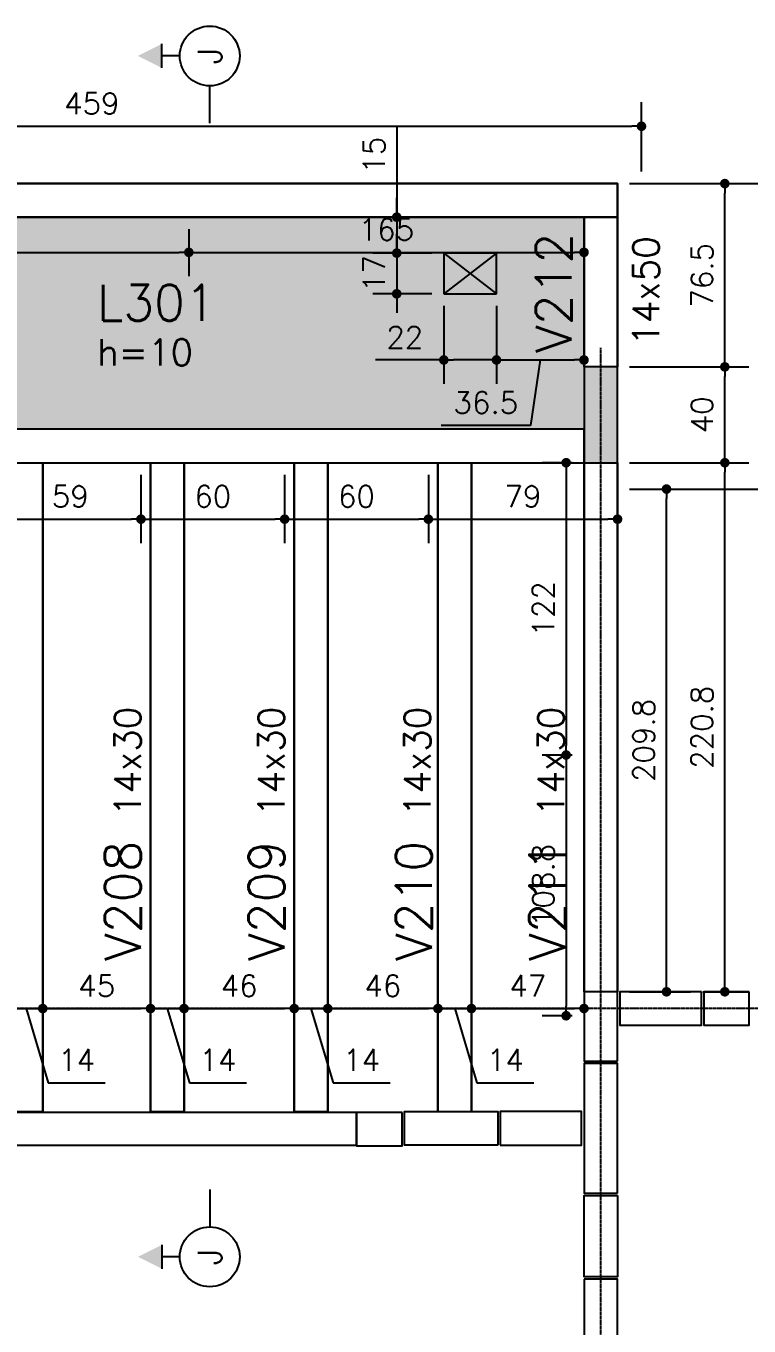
# Model space of a CAD drawing. Extents: x -856 to 20282, y 14720 to 28231.
# Drawn here: x 18209 to 18511, y 16523 to 17066 of the extents above; entities that cross this region are included whole.
import ezdxf
from ezdxf.enums import TextEntityAlignment as Align

# ---------------------------------------------------------------- set-up
doc = ezdxf.new("R2010")
doc.units = 0
doc.linetypes.add('AXES', pattern=[0.54, 0.3, -0.08, 0.08, -0.08])
doc.layers.get('0').update_dxf_attribs({"linetype": 'CONTINUOUS'})
doc.layers.get('Defpoints').update_dxf_attribs({"linetype": 'CONTINUOUS'})
for name, color, linetype in [('00 - FELIPE', 2, 'CONTINUOUS'), ('COTA', 1, 'CONTINUOUS'), ('EIXOS', 1, 'AXES'), ('H2', 252, 'CONTINUOUS'), ('H4', 254, 'CONTINUOUS'), ('L-D', 2, 'CONTINUOUS'), ('L-N', 4, 'CONTINUOUS'), ('Linha_media', 4, 'CONTINUOUS'), ('P-M', 5, 'CONTINUOUS'), ('PENA_1', 1, 'CONTINUOUS'), ('VIG-D', 2, 'CONTINUOUS'), ('VIG-N', 4, 'CONTINUOUS'), ('VIGA', 3, 'CONTINUOUS')]:
    doc.layers.add(name, color=color, linetype=linetype)
doc.styles.add('COTA', font='romans.shx')
doc.styles.add('ROMANS', font='ROMANS')
doc.styles.get("Standard").update_dxf_attribs({"font": 'ROMANS.SHX'})
doc.dimstyles.new('forma', dxfattribs={"dimscale": 5, "dimtxt": 1.8, "dimasz": 0.8, "dimexe": 2, "dimexo": 1, "dimgap": 1, "dimtad": 1, "dimdec": 1, "dimzin": 9, "dimdsep": 46, "dimtxsty": 'COTA', "dimblk1": 'DOT', "dimblk2": 'DOT', "dimsah": 1, "dimcen": 0, "dimdle": 1, "dimclrd": 256, "dimclre": 256, "dimclrt": 2, "dimadec": 0, "dimazin": 0, "dimtfac": 1, "dimtdec": 0, "dimtmove": 0, "dimatfit": 3, "dimfxl": 1, "dimtolj": 1, "dimtzin": 0, "dimarcsym": 0})

# ---------------------------------------------------------------- blocks, each defined once
blk = doc.blocks.new('seção_esq')
at = {"layer": 'Linha_media'}
for p, q in [((1, 4), (-1, 4)), ((0, 2.5), (0, 4)), ((5.62, 0), (2.5, 0))]:
    blk.add_line(p, q, dxfattribs=at)
blk.add_circle((0, 0), 2.5, dxfattribs=at)
blk.add_solid([(1, 4), (0, 6), (-1, 4)], dxfattribs=at)
blk = doc.blocks.new('seção_dir')
at = {"layer": 'Linha_media'}
for p, q in [((-1, 4), (1, 4)), ((0, 2.5), (0, 4)), ((-5.62, 0), (-2.5, 0))]:
    blk.add_line(p, q, dxfattribs=at)
blk.add_circle((0, 0), 2.5, dxfattribs=at)
blk.add_solid([(-1, 4), (0, 6), (1, 4)], dxfattribs=at)
blk = doc.blocks.new('atrib_seção')
at = {"layer": 'Linha_media', "style": 'ROMANS'}
blk.add_attdef('X', text='', height=2, dxfattribs=at).set_placement((0, 0), align=Align.MIDDLE)
blk = doc.blocks.new('_Dot')
at = {"color": 0, "linetype": 'ByBlock', "lineweight": -2}
blk.add_line((-0.5, 0), (-1, 0), dxfattribs=at)
at = {"color": 0, "linetype": 'ByBlock', "const_width": 0.5}
blk.add_lwpolyline([(-0.25, 0, 1), (0.25, 0, 1)], format="xyb", close=True, dxfattribs=at)
blk = doc.blocks.new('*D1025')
at = {"layer": 'COTA', "lineweight": -2, "transparency": 16777216}
for p, q in [((18198.43, 16655.45), (18194.43, 16655.45)), ((18202.43, 16656.48), (18202.43, 16645.45)), ((18202.43, 16655.45), (18216.43, 16655.45)), ((18202.43, 16655.45), (18216.43, 16655.45)), ((18209.43, 16655.45), (18218.73, 16624.45)), ((18216.43, 16656.48), (18216.43, 16645.45)), ((18220.43, 16655.45), (18224.43, 16655.45)), ((18218.73, 16624.45), (18242.44, 16624.45))]:
    blk.add_line(p, q, dxfattribs=at)
at = {"layer": 'Defpoints', "color": 0, "transparency": 16777216}
for p in [(18202.43, 16661.48), (18216.43, 16661.48), (18216.43, 16655.45)]:
    blk.add_point(p, dxfattribs=at)
at = {"layer": 'COTA', "lineweight": -2, "transparency": 16777216, "xscale": 4, "yscale": 4, "zscale": 4}
blk.add_blockref('_Dot', (18202.43, 16655.45), dxfattribs=at)
at = {"layer": 'COTA', "lineweight": -2, "transparency": 16777216, "xscale": 4, "yscale": 4, "zscale": 4, "rotation": 180}
blk.add_blockref('_Dot', (18216.43, 16655.45), dxfattribs=at)
at = {"layer": 'COTA', "color": 2, "transparency": 16777216, "insert": (18230.58, 16633.95), "char_height": 9, "attachment_point": 5, "style": 'COTA'}
blk.add_mtext('\\A1;14 ', dxfattribs=at)
blk = doc.blocks.new('*D1026')
at = {"layer": 'COTA', "lineweight": -2, "transparency": 16777216}
for p, q in [((18216.43, 16656.48), (18216.43, 16645.45)), ((18220.43, 16655.45), (18257.43, 16655.45)), ((18261.43, 16654.54), (18261.43, 16645.45))]:
    blk.add_line(p, q, dxfattribs=at)
at = {"layer": 'Defpoints', "color": 0, "transparency": 16777216}
for p in [(18216.43, 16661.48), (18261.43, 16659.54), (18261.43, 16655.45)]:
    blk.add_point(p, dxfattribs=at)
at = {"layer": 'COTA', "lineweight": -2, "transparency": 16777216, "xscale": 4, "yscale": 4, "zscale": 4, "rotation": 180}
blk.add_blockref('_Dot', (18216.43, 16655.45), dxfattribs=at)
at = {"layer": 'COTA', "lineweight": -2, "transparency": 16777216, "xscale": 4, "yscale": 4, "zscale": 4}
blk.add_blockref('_Dot', (18261.43, 16655.45), dxfattribs=at)
at = {"layer": 'COTA', "color": 2, "transparency": 16777216, "insert": (18238.93, 16664.95), "char_height": 9, "attachment_point": 5, "style": 'COTA'}
blk.add_mtext('\\A1;45 ', dxfattribs=at)
blk = doc.blocks.new('*D1027')
at = {"layer": 'COTA', "lineweight": -2, "transparency": 16777216}
for p, q in [((18257.43, 16655.45), (18253.43, 16655.45)), ((18261.43, 16655.45), (18275.43, 16655.45)), ((18261.43, 16655.45), (18275.43, 16655.45)), ((18261.43, 16654.54), (18261.43, 16645.45)), ((18268.43, 16655.45), (18277.73, 16624.45)), ((18275.43, 16654.54), (18275.43, 16645.45)), ((18279.43, 16655.45), (18283.43, 16655.45)), ((18277.73, 16624.45), (18301.44, 16624.45))]:
    blk.add_line(p, q, dxfattribs=at)
at = {"layer": 'Defpoints', "color": 0, "transparency": 16777216}
for p in [(18261.43, 16659.54), (18275.43, 16659.54), (18275.43, 16655.45)]:
    blk.add_point(p, dxfattribs=at)
at = {"layer": 'COTA', "lineweight": -2, "transparency": 16777216, "xscale": 4, "yscale": 4, "zscale": 4}
blk.add_blockref('_Dot', (18261.43, 16655.45), dxfattribs=at)
at = {"layer": 'COTA', "lineweight": -2, "transparency": 16777216, "xscale": 4, "yscale": 4, "zscale": 4, "rotation": 180}
blk.add_blockref('_Dot', (18275.43, 16655.45), dxfattribs=at)
at = {"layer": 'COTA', "color": 2, "transparency": 16777216, "insert": (18289.58, 16633.95), "char_height": 9, "attachment_point": 5, "style": 'COTA'}
blk.add_mtext('\\A1;14 ', dxfattribs=at)
blk = doc.blocks.new('*D1028')
at = {"layer": 'COTA', "lineweight": -2, "transparency": 16777216}
for p, q in [((18275.43, 16654.54), (18275.43, 16645.45)), ((18279.43, 16655.45), (18317.43, 16655.45)), ((18321.43, 16654.54), (18321.43, 16645.45))]:
    blk.add_line(p, q, dxfattribs=at)
at = {"layer": 'Defpoints', "color": 0, "transparency": 16777216}
for p in [(18275.43, 16659.54), (18321.43, 16659.54), (18321.43, 16655.45)]:
    blk.add_point(p, dxfattribs=at)
at = {"layer": 'COTA', "lineweight": -2, "transparency": 16777216, "xscale": 4, "yscale": 4, "zscale": 4, "rotation": 180}
blk.add_blockref('_Dot', (18275.43, 16655.45), dxfattribs=at)
at = {"layer": 'COTA', "lineweight": -2, "transparency": 16777216, "xscale": 4, "yscale": 4, "zscale": 4}
blk.add_blockref('_Dot', (18321.43, 16655.45), dxfattribs=at)
at = {"layer": 'COTA', "color": 2, "transparency": 16777216, "insert": (18298.43, 16664.95), "char_height": 9, "attachment_point": 5, "style": 'COTA'}
blk.add_mtext('\\A1;46 ', dxfattribs=at)
blk = doc.blocks.new('*D1029')
at = {"layer": 'COTA', "lineweight": -2, "transparency": 16777216}
for p, q in [((18317.43, 16655.45), (18313.43, 16655.45)), ((18321.43, 16655.45), (18335.43, 16655.45)), ((18321.43, 16655.45), (18335.43, 16655.45)), ((18321.43, 16654.54), (18321.43, 16645.45)), ((18328.43, 16655.45), (18337.73, 16624.45)), ((18335.43, 16654.54), (18335.43, 16645.45)), ((18339.43, 16655.45), (18343.43, 16655.45)), ((18337.73, 16624.45), (18361.44, 16624.45))]:
    blk.add_line(p, q, dxfattribs=at)
at = {"layer": 'Defpoints', "color": 0, "transparency": 16777216}
for p in [(18321.43, 16659.54), (18335.43, 16659.54), (18335.43, 16655.45)]:
    blk.add_point(p, dxfattribs=at)
at = {"layer": 'COTA', "lineweight": -2, "transparency": 16777216, "xscale": 4, "yscale": 4, "zscale": 4}
blk.add_blockref('_Dot', (18321.43, 16655.45), dxfattribs=at)
at = {"layer": 'COTA', "lineweight": -2, "transparency": 16777216, "xscale": 4, "yscale": 4, "zscale": 4, "rotation": 180}
blk.add_blockref('_Dot', (18335.43, 16655.45), dxfattribs=at)
at = {"layer": 'COTA', "color": 2, "transparency": 16777216, "insert": (18349.58, 16633.95), "char_height": 9, "attachment_point": 5, "style": 'COTA'}
blk.add_mtext('\\A1;14 ', dxfattribs=at)
blk = doc.blocks.new('*D1030')
at = {"layer": 'COTA', "lineweight": -2, "transparency": 16777216}
for p, q in [((18335.43, 16654.54), (18335.43, 16645.45)), ((18339.43, 16655.45), (18377.43, 16655.45)), ((18381.43, 16654.54), (18381.43, 16645.45))]:
    blk.add_line(p, q, dxfattribs=at)
at = {"layer": 'Defpoints', "color": 0, "transparency": 16777216}
for p in [(18335.43, 16659.54), (18381.43, 16659.54), (18381.43, 16655.45)]:
    blk.add_point(p, dxfattribs=at)
at = {"layer": 'COTA', "lineweight": -2, "transparency": 16777216, "xscale": 4, "yscale": 4, "zscale": 4, "rotation": 180}
blk.add_blockref('_Dot', (18335.43, 16655.45), dxfattribs=at)
at = {"layer": 'COTA', "lineweight": -2, "transparency": 16777216, "xscale": 4, "yscale": 4, "zscale": 4}
blk.add_blockref('_Dot', (18381.43, 16655.45), dxfattribs=at)
at = {"layer": 'COTA', "color": 2, "transparency": 16777216, "insert": (18358.43, 16664.95), "char_height": 9, "attachment_point": 5, "style": 'COTA'}
blk.add_mtext('\\A1;46 ', dxfattribs=at)
blk = doc.blocks.new('*D1031')
at = {"layer": 'COTA', "lineweight": -2, "transparency": 16777216}
for p, q in [((18377.43, 16655.45), (18373.43, 16655.45)), ((18381.43, 16655.45), (18395.43, 16655.45)), ((18381.43, 16655.45), (18395.43, 16655.45)), ((18381.43, 16654.54), (18381.43, 16645.45)), ((18388.43, 16655.45), (18397.73, 16624.45)), ((18395.43, 16654.54), (18395.43, 16645.45)), ((18399.43, 16655.45), (18403.43, 16655.45)), ((18397.73, 16624.45), (18421.44, 16624.45))]:
    blk.add_line(p, q, dxfattribs=at)
at = {"layer": 'Defpoints', "color": 0, "transparency": 16777216}
for p in [(18381.43, 16659.54), (18395.43, 16659.54), (18395.43, 16655.45)]:
    blk.add_point(p, dxfattribs=at)
at = {"layer": 'COTA', "lineweight": -2, "transparency": 16777216, "xscale": 4, "yscale": 4, "zscale": 4}
blk.add_blockref('_Dot', (18381.43, 16655.45), dxfattribs=at)
at = {"layer": 'COTA', "lineweight": -2, "transparency": 16777216, "xscale": 4, "yscale": 4, "zscale": 4, "rotation": 180}
blk.add_blockref('_Dot', (18395.43, 16655.45), dxfattribs=at)
at = {"layer": 'COTA', "color": 2, "transparency": 16777216, "insert": (18409.58, 16633.95), "char_height": 9, "attachment_point": 5, "style": 'COTA'}
blk.add_mtext('\\A1;14 ', dxfattribs=at)
blk = doc.blocks.new('*D1032')
at = {"layer": 'COTA', "lineweight": -2, "transparency": 16777216}
for p, q in [((18442.43, 16659.71), (18442.43, 16645.45)), ((18395.43, 16654.54), (18395.43, 16645.45)), ((18399.43, 16655.45), (18438.43, 16655.45))]:
    blk.add_line(p, q, dxfattribs=at)
at = {"layer": 'Defpoints', "color": 0, "transparency": 16777216}
for p in [(18442.43, 16664.71), (18395.43, 16659.54), (18442.43, 16655.45)]:
    blk.add_point(p, dxfattribs=at)
at = {"layer": 'COTA', "lineweight": -2, "transparency": 16777216, "xscale": 4, "yscale": 4, "zscale": 4, "rotation": 180}
blk.add_blockref('_Dot', (18395.43, 16655.45), dxfattribs=at)
at = {"layer": 'COTA', "lineweight": -2, "transparency": 16777216, "xscale": 4, "yscale": 4, "zscale": 4}
blk.add_blockref('_Dot', (18442.43, 16655.45), dxfattribs=at)
at = {"layer": 'COTA', "color": 2, "transparency": 16777216, "insert": (18418.93, 16664.95), "char_height": 9, "attachment_point": 5, "style": 'COTA'}
blk.add_mtext('\\A1;47 ', dxfattribs=at)
blk = doc.blocks.new('*D1017')
at = {"layer": 'COTA', "lineweight": -2, "transparency": 16777216}
for p, q in [((18461.43, 16883.28), (18511.22, 16883.28)), ((18501.22, 16666.45), (18501.22, 16879.28)), ((18492, 16662.45), (18511.22, 16662.45))]:
    blk.add_line(p, q, dxfattribs=at)
at = {"layer": 'Defpoints', "color": 0, "transparency": 16777216}
for p in [(18456.43, 16883.28), (18501.22, 16883.28), (18487, 16662.45)]:
    blk.add_point(p, dxfattribs=at)
at = {"layer": 'COTA', "lineweight": -2, "transparency": 16777216, "xscale": 4, "yscale": 4, "zscale": 4}
for p, rotation in [((18501.22, 16883.28), 90), ((18501.22, 16662.45), 270)]:
    blk.add_blockref('_Dot', p, dxfattribs=dict(at, rotation=rotation))
at = {"layer": 'COTA', "color": 2, "transparency": 16777216, "insert": (18491.72, 16772.87), "char_height": 9, "attachment_point": 5, "rotation": 90, "style": 'COTA'}
blk.add_mtext('\\A1;220.8 ', dxfattribs=at)
blk = doc.blocks.new('*D1018')
at = {"layer": 'COTA', "lineweight": -2, "transparency": 16777216}
for p, q in [((18461.43, 16923.28), (18511.22, 16923.28)), ((18501.22, 16887.28), (18501.22, 16919.28)), ((18461.43, 16883.28), (18511.22, 16883.28))]:
    blk.add_line(p, q, dxfattribs=at)
at = {"layer": 'Defpoints', "color": 0, "transparency": 16777216}
for p in [(18456.43, 16923.28), (18501.22, 16923.28), (18456.43, 16883.28)]:
    blk.add_point(p, dxfattribs=at)
at = {"layer": 'COTA', "lineweight": -2, "transparency": 16777216, "xscale": 4, "yscale": 4, "zscale": 4}
for p, rotation in [((18501.22, 16923.28), 90), ((18501.22, 16883.28), 270)]:
    blk.add_blockref('_Dot', p, dxfattribs=dict(at, rotation=rotation))
at = {"layer": 'COTA', "color": 2, "transparency": 16777216, "insert": (18491.72, 16903.28), "char_height": 9, "attachment_point": 5, "rotation": 90, "style": 'COTA'}
blk.add_mtext('\\A1;40 ', dxfattribs=at)
blk = doc.blocks.new('*D1019')
at = {"layer": 'COTA', "lineweight": -2, "transparency": 16777216}
for p, q in [((18461.43, 16999.78), (18511.22, 16999.78)), ((18501.22, 16927.28), (18501.22, 16995.78)), ((18461.43, 16923.28), (18511.22, 16923.28))]:
    blk.add_line(p, q, dxfattribs=at)
at = {"layer": 'Defpoints', "color": 0, "transparency": 16777216}
for p in [(18456.43, 16999.78), (18501.22, 16999.78), (18456.43, 16923.28)]:
    blk.add_point(p, dxfattribs=at)
at = {"layer": 'COTA', "lineweight": -2, "transparency": 16777216, "xscale": 4, "yscale": 4, "zscale": 4}
for p, rotation in [((18501.22, 16999.78), 90), ((18501.22, 16923.28), 270)]:
    blk.add_blockref('_Dot', p, dxfattribs=dict(at, rotation=rotation))
at = {"layer": 'COTA', "color": 2, "transparency": 16777216, "insert": (18491.72, 16961.53), "char_height": 9, "attachment_point": 5, "rotation": 90, "style": 'COTA'}
blk.add_mtext('\\A1;76.5 ', dxfattribs=at)
blk = doc.blocks.new('*D1034')
at = {"layer": 'COTA', "lineweight": -2, "transparency": 16777216}
for p, q in [((18364.24, 17023.31), (18364.24, 16985.78)), ((18364.24, 16989.78), (18364.24, 16993.78)), ((18366.77, 16985.78), (18354.24, 16985.78)), ((18364.24, 16985.78), (18364.24, 16970.78)), ((18364.24, 16985.78), (18364.24, 16970.78)), ((18378.89, 16970.78), (18354.24, 16970.78)), ((18364.24, 16966.78), (18364.24, 16962.78))]:
    blk.add_line(p, q, dxfattribs=at)
at = {"layer": 'Defpoints', "color": 0, "transparency": 16777216}
for p in [(18371.77, 16985.78), (18364.24, 16970.78), (18383.89, 16970.78)]:
    blk.add_point(p, dxfattribs=at)
at = {"layer": 'COTA', "lineweight": -2, "transparency": 16777216, "xscale": 4, "yscale": 4, "zscale": 4}
for p, rotation in [((18364.24, 16985.78), 270), ((18364.24, 16970.78), 90)]:
    blk.add_blockref('_Dot', p, dxfattribs=dict(at, rotation=rotation))
at = {"layer": 'COTA', "color": 2, "transparency": 16777216, "insert": (18354.74, 17011.67), "char_height": 9, "attachment_point": 5, "rotation": 90, "style": 'COTA'}
blk.add_mtext('\\A1;15 ', dxfattribs=at)
blk = doc.blocks.new('*D1035')
at = {"layer": 'COTA', "lineweight": -2, "transparency": 16777216}
for p, q in [((18364.24, 16974.78), (18364.24, 16978.78)), ((18378.89, 16970.78), (18354.24, 16970.78)), ((18364.24, 16970.78), (18364.24, 16953.78)), ((18378.89, 16953.78), (18354.24, 16953.78)), ((18364.24, 16949.78), (18364.24, 16945.78))]:
    blk.add_line(p, q, dxfattribs=at)
at = {"layer": 'Defpoints', "color": 0, "transparency": 16777216}
for p in [(18383.89, 16970.78), (18364.24, 16953.78), (18383.89, 16953.78)]:
    blk.add_point(p, dxfattribs=at)
at = {"layer": 'COTA', "lineweight": -2, "transparency": 16777216, "xscale": 4, "yscale": 4, "zscale": 4}
for p, rotation in [((18364.24, 16970.78), 270), ((18364.24, 16953.78), 90)]:
    blk.add_blockref('_Dot', p, dxfattribs=dict(at, rotation=rotation))
at = {"layer": 'COTA', "color": 2, "transparency": 16777216, "insert": (18354.74, 16962.28), "char_height": 9, "attachment_point": 5, "rotation": 90, "style": 'COTA'}
blk.add_mtext('\\A1;17 ', dxfattribs=at)
blk = doc.blocks.new('*D1036')
at = {"layer": 'COTA', "lineweight": -2, "transparency": 16777216}
for p, q in [((18383.89, 16948.78), (18383.89, 16916.16)), ((18405.89, 16948.78), (18405.89, 16916.16)), ((18383.89, 16926.16), (18355.32, 16926.16)), ((18401.89, 16926.16), (18387.89, 16926.16))]:
    blk.add_line(p, q, dxfattribs=at)
at = {"layer": 'Defpoints', "color": 0, "transparency": 16777216}
for p in [(18383.89, 16953.78), (18405.89, 16953.78), (18405.89, 16926.16)]:
    blk.add_point(p, dxfattribs=at)
at = {"layer": 'COTA', "lineweight": -2, "transparency": 16777216, "xscale": 4, "yscale": 4, "zscale": 4, "rotation": 180}
blk.add_blockref('_Dot', (18383.89, 16926.16), dxfattribs=at)
at = {"layer": 'COTA', "lineweight": -2, "transparency": 16777216, "xscale": 4, "yscale": 4, "zscale": 4}
blk.add_blockref('_Dot', (18405.89, 16926.16), dxfattribs=at)
at = {"layer": 'COTA', "color": 2, "transparency": 16777216, "insert": (18367.6, 16935.66), "char_height": 9, "attachment_point": 5, "style": 'COTA'}
blk.add_mtext('\\A1;22 ', dxfattribs=at)
blk = doc.blocks.new('*D1037')
at = {"layer": 'COTA', "lineweight": -2, "transparency": 16777216}
for p, q in [((18405.89, 16948.78), (18405.89, 16916.16)), ((18409.89, 16926.16), (18438.43, 16926.16)), ((18424.16, 16926.16), (18420.15, 16898.85)), ((18442.43, 16927.49), (18442.43, 16916.16)), ((18420.15, 16898.85), (18382.73, 16898.85))]:
    blk.add_line(p, q, dxfattribs=at)
at = {"layer": 'Defpoints', "color": 0, "transparency": 16777216}
for p in [(18405.89, 16953.78), (18442.43, 16932.49), (18442.43, 16926.16)]:
    blk.add_point(p, dxfattribs=at)
at = {"layer": 'COTA', "lineweight": -2, "transparency": 16777216, "xscale": 4, "yscale": 4, "zscale": 4, "rotation": 180}
blk.add_blockref('_Dot', (18405.89, 16926.16), dxfattribs=at)
at = {"layer": 'COTA', "lineweight": -2, "transparency": 16777216, "xscale": 4, "yscale": 4, "zscale": 4}
blk.add_blockref('_Dot', (18442.43, 16926.16), dxfattribs=at)
at = {"layer": 'COTA', "color": 2, "transparency": 16777216, "insert": (18401.44, 16908.35), "char_height": 9, "attachment_point": 5, "style": 'COTA'}
blk.add_mtext('\\A1;36.5 ', dxfattribs=at)
blk = doc.blocks.new('*D1120')
at = {"layer": '00 - FELIPE', "lineweight": -2, "transparency": 16777216}
for p, q in [((18033.43, 16980.78), (18033.43, 16961.09)), ((18277.43, 16980.78), (18277.43, 16961.09)), ((18037.43, 16971.09), (18273.43, 16971.09))]:
    blk.add_line(p, q, dxfattribs=at)
at = {"layer": 'Defpoints', "color": 0, "transparency": 16777216}
for p in [(18033.43, 16985.78), (18277.43, 16985.78), (18277.43, 16971.09)]:
    blk.add_point(p, dxfattribs=at)
at = {"layer": '00 - FELIPE', "lineweight": -2, "transparency": 16777216, "xscale": 4, "yscale": 4, "zscale": 4, "rotation": 180}
blk.add_blockref('_Dot', (18033.43, 16971.09), dxfattribs=at)
at = {"layer": '00 - FELIPE', "lineweight": -2, "transparency": 16777216, "xscale": 4, "yscale": 4, "zscale": 4}
blk.add_blockref('_Dot', (18277.43, 16971.09), dxfattribs=at)
at = {"layer": '00 - FELIPE', "color": 2, "transparency": 16777216, "insert": (18155.43, 16980.59), "char_height": 9, "attachment_point": 5, "style": 'COTA'}
blk.add_mtext('\\A1;244 ', dxfattribs=at)
blk = doc.blocks.new('*D1121')
at = {"layer": '00 - FELIPE', "lineweight": -2, "transparency": 16777216}
for p, q in [((18277.43, 16980.78), (18277.43, 16961.09)), ((18442.43, 16980.78), (18442.43, 16961.09)), ((18281.43, 16971.09), (18438.43, 16971.09))]:
    blk.add_line(p, q, dxfattribs=at)
at = {"layer": 'Defpoints', "color": 0, "transparency": 16777216}
for p in [(18277.43, 16985.78), (18442.43, 16985.78), (18442.43, 16971.09)]:
    blk.add_point(p, dxfattribs=at)
at = {"layer": '00 - FELIPE', "lineweight": -2, "transparency": 16777216, "xscale": 4, "yscale": 4, "zscale": 4, "rotation": 180}
blk.add_blockref('_Dot', (18277.43, 16971.09), dxfattribs=at)
at = {"layer": '00 - FELIPE', "lineweight": -2, "transparency": 16777216, "xscale": 4, "yscale": 4, "zscale": 4}
blk.add_blockref('_Dot', (18442.43, 16971.09), dxfattribs=at)
at = {"layer": '00 - FELIPE', "color": 2, "transparency": 16777216, "insert": (18359.93, 16980.59), "char_height": 9, "attachment_point": 5, "style": 'COTA'}
blk.add_mtext('\\A1;165 ', dxfattribs=at)
blk = doc.blocks.new('*D1122')
at = {"layer": '00 - FELIPE', "lineweight": -2, "transparency": 16777216}
for p, q in [((18007.43, 17004.78), (18007.43, 17033.72)), ((18466.43, 17004.78), (18466.43, 17033.72)), ((18011.43, 17023.72), (18462.43, 17023.72))]:
    blk.add_line(p, q, dxfattribs=at)
at = {"layer": 'Defpoints', "color": 0, "transparency": 16777216}
for p in [(18466.43, 17023.72), (18007.43, 16999.78), (18466.43, 16999.78)]:
    blk.add_point(p, dxfattribs=at)
at = {"layer": '00 - FELIPE', "lineweight": -2, "transparency": 16777216, "xscale": 4, "yscale": 4, "zscale": 4, "rotation": 180}
blk.add_blockref('_Dot', (18007.43, 17023.72), dxfattribs=at)
at = {"layer": '00 - FELIPE', "lineweight": -2, "transparency": 16777216, "xscale": 4, "yscale": 4, "zscale": 4}
blk.add_blockref('_Dot', (18466.43, 17023.72), dxfattribs=at)
at = {"layer": '00 - FELIPE', "color": 2, "transparency": 16777216, "insert": (18236.93, 17033.22), "char_height": 9, "attachment_point": 5, "style": 'COTA'}
blk.add_mtext('\\A1;459 ', dxfattribs=at)
blk = doc.blocks.new('*D1126')
at = {"layer": '00 - FELIPE', "lineweight": -2, "transparency": 16777216}
for p, q in [((18198.43, 16878.28), (18198.43, 16849.71)), ((18257.43, 16878.28), (18257.43, 16849.71)), ((18202.43, 16859.71), (18253.43, 16859.71))]:
    blk.add_line(p, q, dxfattribs=at)
at = {"layer": 'Defpoints', "color": 0, "transparency": 16777216}
for p in [(18198.43, 16883.28), (18257.43, 16883.28), (18257.43, 16859.71)]:
    blk.add_point(p, dxfattribs=at)
at = {"layer": '00 - FELIPE', "lineweight": -2, "transparency": 16777216, "xscale": 4, "yscale": 4, "zscale": 4, "rotation": 180}
blk.add_blockref('_Dot', (18198.43, 16859.71), dxfattribs=at)
at = {"layer": '00 - FELIPE', "lineweight": -2, "transparency": 16777216, "xscale": 4, "yscale": 4, "zscale": 4}
blk.add_blockref('_Dot', (18257.43, 16859.71), dxfattribs=at)
at = {"layer": '00 - FELIPE', "color": 2, "transparency": 16777216, "insert": (18227.93, 16869.21), "char_height": 9, "attachment_point": 5, "style": 'COTA'}
blk.add_mtext('\\A1;59 ', dxfattribs=at)
blk = doc.blocks.new('*D1127')
at = {"layer": '00 - FELIPE', "lineweight": -2, "transparency": 16777216}
for p, q in [((18257.43, 16878.28), (18257.43, 16849.71)), ((18317.43, 16878.28), (18317.43, 16849.71)), ((18261.43, 16859.71), (18313.43, 16859.71))]:
    blk.add_line(p, q, dxfattribs=at)
at = {"layer": 'Defpoints', "color": 0, "transparency": 16777216}
for p in [(18257.43, 16883.28), (18317.43, 16883.28), (18317.43, 16859.71)]:
    blk.add_point(p, dxfattribs=at)
at = {"layer": '00 - FELIPE', "lineweight": -2, "transparency": 16777216, "xscale": 4, "yscale": 4, "zscale": 4, "rotation": 180}
blk.add_blockref('_Dot', (18257.43, 16859.71), dxfattribs=at)
at = {"layer": '00 - FELIPE', "lineweight": -2, "transparency": 16777216, "xscale": 4, "yscale": 4, "zscale": 4}
blk.add_blockref('_Dot', (18317.43, 16859.71), dxfattribs=at)
at = {"layer": '00 - FELIPE', "color": 2, "transparency": 16777216, "insert": (18287.43, 16869.21), "char_height": 9, "attachment_point": 5, "style": 'COTA'}
blk.add_mtext('\\A1;60 ', dxfattribs=at)
blk = doc.blocks.new('*D1128')
at = {"layer": '00 - FELIPE', "lineweight": -2, "transparency": 16777216}
for p, q in [((18317.43, 16878.28), (18317.43, 16849.71)), ((18377.43, 16878.28), (18377.43, 16849.71)), ((18321.43, 16859.71), (18373.43, 16859.71))]:
    blk.add_line(p, q, dxfattribs=at)
at = {"layer": 'Defpoints', "color": 0, "transparency": 16777216}
for p in [(18317.43, 16883.28), (18377.43, 16883.28), (18377.43, 16859.71)]:
    blk.add_point(p, dxfattribs=at)
at = {"layer": '00 - FELIPE', "lineweight": -2, "transparency": 16777216, "xscale": 4, "yscale": 4, "zscale": 4, "rotation": 180}
blk.add_blockref('_Dot', (18317.43, 16859.71), dxfattribs=at)
at = {"layer": '00 - FELIPE', "lineweight": -2, "transparency": 16777216, "xscale": 4, "yscale": 4, "zscale": 4}
blk.add_blockref('_Dot', (18377.43, 16859.71), dxfattribs=at)
at = {"layer": '00 - FELIPE', "color": 2, "transparency": 16777216, "insert": (18347.43, 16869.21), "char_height": 9, "attachment_point": 5, "style": 'COTA'}
blk.add_mtext('\\A1;60 ', dxfattribs=at)
blk = doc.blocks.new('*D1129')
at = {"layer": '00 - FELIPE', "lineweight": -2, "transparency": 16777216}
for p, q in [((18377.43, 16878.28), (18377.43, 16849.71)), ((18456.43, 16878.28), (18456.43, 16849.71)), ((18381.43, 16859.71), (18452.43, 16859.71))]:
    blk.add_line(p, q, dxfattribs=at)
at = {"layer": 'Defpoints', "color": 0, "transparency": 16777216}
for p in [(18377.43, 16883.28), (18456.43, 16883.28), (18456.43, 16859.71)]:
    blk.add_point(p, dxfattribs=at)
at = {"layer": '00 - FELIPE', "lineweight": -2, "transparency": 16777216, "xscale": 4, "yscale": 4, "zscale": 4, "rotation": 180}
blk.add_blockref('_Dot', (18377.43, 16859.71), dxfattribs=at)
at = {"layer": '00 - FELIPE', "lineweight": -2, "transparency": 16777216, "xscale": 4, "yscale": 4, "zscale": 4}
blk.add_blockref('_Dot', (18456.43, 16859.71), dxfattribs=at)
at = {"layer": '00 - FELIPE', "color": 2, "transparency": 16777216, "insert": (18416.93, 16869.21), "char_height": 9, "attachment_point": 5, "style": 'COTA'}
blk.add_mtext('\\A1;79 ', dxfattribs=at)
blk = doc.blocks.new('*D1132')
at = {"layer": '00 - FELIPE', "lineweight": -2, "transparency": 16777216}
for p, q in [((18437.43, 16883.28), (18424.96, 16883.28)), ((18434.96, 16879.28), (18434.96, 16765.28)), ((18437.43, 16761.28), (18424.96, 16761.28))]:
    blk.add_line(p, q, dxfattribs=at)
at = {"layer": 'Defpoints', "color": 0, "transparency": 16777216}
for p in [(18442.43, 16883.28), (18434.96, 16761.28), (18442.43, 16761.28)]:
    blk.add_point(p, dxfattribs=at)
at = {"layer": '00 - FELIPE', "lineweight": -2, "transparency": 16777216, "xscale": 4, "yscale": 4, "zscale": 4}
for p, rotation in [((18434.96, 16883.28), 90), ((18434.96, 16761.28), 270)]:
    blk.add_blockref('_Dot', p, dxfattribs=dict(at, rotation=rotation))
at = {"layer": '00 - FELIPE', "color": 2, "transparency": 16777216, "insert": (18425.46, 16822.28), "char_height": 9, "attachment_point": 5, "rotation": 90, "style": 'COTA'}
blk.add_mtext('\\A1;122 ', dxfattribs=at)
blk = doc.blocks.new('*D1133')
at = {"layer": '00 - FELIPE', "lineweight": -2, "transparency": 16777216}
for p, q in [((18437.43, 16761.28), (18424.96, 16761.28)), ((18434.96, 16757.28), (18434.96, 16656.45)), ((18437.43, 16652.45), (18424.96, 16652.45))]:
    blk.add_line(p, q, dxfattribs=at)
at = {"layer": 'Defpoints', "color": 0, "transparency": 16777216}
for p in [(18442.43, 16761.28), (18434.96, 16652.45), (18442.43, 16652.45)]:
    blk.add_point(p, dxfattribs=at)
at = {"layer": '00 - FELIPE', "lineweight": -2, "transparency": 16777216, "xscale": 4, "yscale": 4, "zscale": 4}
for p, rotation in [((18434.96, 16761.28), 90), ((18434.96, 16652.45), 270)]:
    blk.add_blockref('_Dot', p, dxfattribs=dict(at, rotation=rotation))
at = {"layer": '00 - FELIPE', "color": 2, "transparency": 16777216, "insert": (18425.46, 16706.87), "char_height": 9, "attachment_point": 5, "rotation": 90, "style": 'COTA'}
blk.add_mtext('\\A1;108.8 ', dxfattribs=at)
blk = doc.blocks.new('*D1134')
at = {"layer": '00 - FELIPE', "lineweight": -2, "transparency": 16777216}
for p, q in [((18461.43, 16872.28), (18486.88, 16872.28)), ((18476.88, 16666.45), (18476.88, 16868.28)), ((18461.43, 16662.45), (18486.88, 16662.45))]:
    blk.add_line(p, q, dxfattribs=at)
at = {"layer": 'Defpoints', "color": 0, "transparency": 16777216}
for p in [(18456.43, 16872.28), (18476.88, 16872.28), (18456.43, 16662.45)]:
    blk.add_point(p, dxfattribs=at)
at = {"layer": '00 - FELIPE', "lineweight": -2, "transparency": 16777216, "xscale": 4, "yscale": 4, "zscale": 4}
for p, rotation in [((18476.88, 16872.28), 90), ((18476.88, 16662.45), 270)]:
    blk.add_blockref('_Dot', p, dxfattribs=dict(at, rotation=rotation))
at = {"layer": '00 - FELIPE', "color": 2, "transparency": 16777216, "insert": (18467.38, 16767.37), "char_height": 9, "attachment_point": 5, "rotation": 90, "style": 'COTA'}
blk.add_mtext('\\A1;209.8 ', dxfattribs=at)
blk = doc.blocks.new('*D1138')
at = {"layer": '00 - FELIPE', "lineweight": -2, "transparency": 16777216}
for p, q in [((18461.43, 16999.78), (18541.38, 16999.78)), ((18531.38, 16876.28), (18531.38, 16995.78)), ((18479.15, 16872.28), (18541.38, 16872.28))]:
    blk.add_line(p, q, dxfattribs=at)
at = {"layer": 'Defpoints', "color": 0, "transparency": 16777216}
for p in [(18456.43, 16999.78), (18531.38, 16999.78), (18474.15, 16872.28)]:
    blk.add_point(p, dxfattribs=at)
at = {"layer": '00 - FELIPE', "lineweight": -2, "transparency": 16777216, "xscale": 4, "yscale": 4, "zscale": 4}
for p, rotation in [((18531.38, 16999.78), 90), ((18531.38, 16872.28), 270)]:
    blk.add_blockref('_Dot', p, dxfattribs=dict(at, rotation=rotation))
at = {"layer": '00 - FELIPE', "color": 2, "transparency": 16777216, "insert": (18521.88, 16936.03), "char_height": 9, "attachment_point": 5, "rotation": 90, "style": 'COTA'}
blk.add_mtext('\\A1;127.5 ', dxfattribs=at)

msp = doc.modelspace()

# ---------------------------------------------------------------- hatches: boundary and pattern name
at = {"layer": 'H2'}
msp.add_hatch(color=256, dxfattribs=at).paths.add_polyline_path([(18456.43, 16923.28), (18442.43, 16923.28), (18442.43, 16883.28), (18456.43, 16883.28)])
at = {"layer": 'H4'}
msp.add_hatch(color=256, dxfattribs=at).paths.add_polyline_path([(18033.43, 16985.78), (18442.43, 16985.78), (18442.43, 16897.28), (18033.43, 16897.28)])

# ---------------------------------------------------------------- linework, layer by layer
for points in [[(18456.43, 16633.45), (18456.43, 16662.45), (18442.43, 16662.45), (18442.43, 16633.45), (18456.43, 16633.45)], [(18491.43, 16662.45), (18457.43, 16662.45), (18457.43, 16648.45), (18491.43, 16648.45), (18491.43, 16662.45)], [(18511.43, 16662.48), (18492.43, 16662.48), (18492.43, 16648.48), (18511.43, 16648.48), (18511.43, 16662.48)], [(18456.43, 16578.45), (18456.43, 16632.45), (18442.43, 16632.45), (18442.43, 16578.45), (18456.43, 16578.45)], [(18366.43, 16612.13), (18347.43, 16612.13), (18347.43, 16598.13), (18366.43, 16598.13), (18366.43, 16612.13)], [(18406.43, 16598.45), (18367.43, 16598.45), (18367.43, 16612.45), (18406.43, 16612.45), (18406.43, 16598.45)], [(18407.43, 16598.45), (18441.43, 16598.45), (18441.43, 16612.45), (18407.43, 16612.45), (18407.43, 16598.45)], [(18456.43, 16577.45), (18456.43, 16543.45), (18442.43, 16543.45), (18442.43, 16577.45), (18456.43, 16577.45)], [(18442.43, 16542.45), (18442.43, 16503.45), (18456.43, 16503.45), (18456.43, 16542.45), (18442.43, 16542.45)]]:
    msp.add_lwpolyline(points)
msp.add_lwpolyline([(18347.43, 16612.13), (18146.43, 16612.13), (18146.43, 16598.45), (18347.43, 16598.45)], close=True)
at = {"layer": '00 - FELIPE'}
for points in [[(18019.43, 16999.78), (18456.43, 16999.78), (18456.43, 16985.78), (18019.43, 16985.78)], [(18456.43, 16923.28), (18442.43, 16923.28), (18442.43, 16985.78), (18456.43, 16985.78)], [(18033.43, 16883.28), (18442.43, 16883.28), (18442.43, 16897.28), (18033.43, 16897.28)], [(18202.43, 16883.28), (18216.43, 16883.28), (18216.43, 16612.28), (18202.43, 16612.28)], [(18261.43, 16883.28), (18275.43, 16883.28), (18275.43, 16612.28), (18261.43, 16612.28)], [(18321.43, 16883.28), (18335.43, 16883.28), (18335.43, 16612.28), (18321.43, 16612.28)], [(18381.43, 16883.28), (18395.43, 16883.28), (18395.43, 16612.28), (18381.43, 16612.28)], [(18442.43, 16883.28), (18456.43, 16883.28), (18456.43, 16662.45), (18442.43, 16662.45)]]:
    msp.add_lwpolyline(points, close=True, dxfattribs=at)
at = {"layer": 'EIXOS', "color": 244, "true_color": 0x991b1e}
for p, q in [((18449.43, 15210.49), (18449.43, 16931.17)), ((20111.72, 16655.45), (17254.15, 16655.45))]:
    msp.add_line(p, q, dxfattribs=at)
at = {"layer": 'P-M', "linetype": 'Continuous'}
msp.add_lwpolyline([(18456.43, 16923.28), (18442.43, 16923.28), (18442.43, 16883.28), (18456.43, 16883.28), (18456.43, 16923.28)], dxfattribs=at)
at = {"layer": 'PENA_1'}
for p, q in [((18383.89, 16970.78), (18383.89, 16953.78)), ((18405.89, 16970.78), (18383.89, 16970.78)), ((18383.89, 16970.78), (18405.89, 16953.78)), ((18405.89, 16970.78), (18383.89, 16953.78)), ((18405.89, 16953.78), (18405.89, 16970.78)), ((18383.89, 16953.78), (18405.89, 16953.78))]:
    msp.add_line(p, q, dxfattribs=at)
at = {"layer": 'VIGA'}
for p, q in [((18456.43, 16999.78), (18019.43, 16999.78)), ((18456.43, 16923.28), (18456.43, 16999.78)), ((18033.43, 16985.78), (18442.43, 16985.78)), ((18442.43, 16985.78), (18442.43, 16923.28)), ((18258.43, 16897.28), (18200.43, 16897.28)), ((18316.43, 16897.28), (18258.43, 16897.28)), ((18374.43, 16897.28), (18316.43, 16897.28)), ((18442.43, 16897.28), (18374.43, 16897.28)), ((18216.43, 16883.28), (18261.43, 16883.28)), ((18216.43, 16612.28), (18216.43, 16883.28)), ((18261.43, 16883.28), (18261.43, 16612.28)), ((18275.43, 16883.28), (18321.43, 16883.28)), ((18275.43, 16612.28), (18275.43, 16883.28)), ((18321.43, 16883.28), (18321.43, 16612.28)), ((18335.43, 16883.28), (18381.43, 16883.28)), ((18335.43, 16612.28), (18335.43, 16883.28)), ((18381.43, 16883.28), (18381.43, 16612.28)), ((18395.43, 16883.28), (18442.43, 16883.28)), ((18395.43, 16612.28), (18395.43, 16883.28)), ((18442.43, 16883.28), (18442.43, 16662.45)), ((18456.43, 16662.45), (18456.43, 16883.28))]:
    msp.add_line(p, q, dxfattribs=at)

# ---------------------------------------------------------------- block references
at = {"xscale": 5, "yscale": 5, "zscale": 5, "rotation": 90}
for name, p in [('seção_dir', (18286.15, 17053.06)), ('seção_esq', (18286.15, 16551.81))]:
    msp.add_blockref(name, p, dxfattribs=at)
for p in [(18286.15, 17053.06), (18286.15, 16551.81)]:
    msp.add_blockref('atrib_seção', p, dxfattribs=at).add_auto_attribs({'X': 'J'})

# ---------------------------------------------------------------- texts
at = {"layer": 'L-D', "linetype": 'Continuous'}
msp.add_text('h=10', height=11, dxfattribs=at).set_placement((18239.12, 16923.86))
at = {"layer": 'L-N', "linetype": 'Continuous'}
msp.add_text('L301', height=15, dxfattribs=at).set_placement((18239.12, 16942.56))
at = {"layer": 'VIG-D', "linetype": 'Continuous'}
for s, p in [('14x50', (18473.78, 16932.1)), ('14x30', (18257.39, 16735.74)), ('14x30', (18317.39, 16735.74)), ('14x30', (18378.39, 16735.74)), ('14x30', (18434.13, 16735.74))]:
    msp.add_text(s, height=11, rotation=90, dxfattribs=at).set_placement(p)
at = {"layer": 'VIG-N', "linetype": 'Continuous'}
for s, p in [('V212', (18437.26, 16929.11)), ('V208', (18257.39, 16675.31)), ('V210', (18378.83, 16675.31)), ('V209', (18317.39, 16675.31)), ('V211', (18434.57, 16675.31))]:
    msp.add_text(s, height=15, rotation=90, dxfattribs=at).set_placement(p)

# ---------------------------------------------------------------- dimensions: what is measured, and where the dimension line sits
at = {"layer": '00 - FELIPE'}
for base, p1, p2, override, picture, middle in [((18466.43, 17023.72), (18007.43, 16999.78), (18466.43, 16999.78), {"dimpost": ' '}, '*D1122', (18236.93, 17033.22)), ((18277.43, 16971.09), (18033.43, 16985.78), (18277.43, 16985.78), {"dimpost": ' '}, '*D1120', (18155.43, 16980.59)), ((18442.43, 16971.09), (18277.43, 16985.78), (18442.43, 16985.78), {"dimpost": ' ', "dimtmove": 1}, '*D1121', (18359.93, 16980.59)), ((18257.43, 16859.71), (18198.43, 16883.28), (18257.43, 16883.28), {"dimpost": ' ', "dimtmove": 1}, '*D1126', (18227.93, 16869.21)), ((18317.43, 16859.71), (18257.43, 16883.28), (18317.43, 16883.28), {"dimpost": ' ', "dimtmove": 1}, '*D1127', (18287.43, 16869.21)), ((18377.43, 16859.71), (18317.43, 16883.28), (18377.43, 16883.28), {"dimpost": ' ', "dimtmove": 1}, '*D1128', (18347.43, 16869.21)), ((18456.43, 16859.71), (18377.43, 16883.28), (18456.43, 16883.28), {"dimpost": ' ', "dimtmove": 1}, '*D1129', (18416.93, 16869.21))]:
    dim = msp.add_linear_dim(base=base, p1=p1, p2=p2, dimstyle='forma', override=override, dxfattribs=at)
    dim.commit()
    dim.dimension.update_dxf_attribs({"geometry": picture, "text_midpoint": middle})
for base, p1, p2, override, picture, middle in [((18531.38, 16999.78), (18474.15, 16872.28), (18456.43, 16999.78), {"dimpost": ' '}, '*D1138', (18521.88, 16936.03)), ((18434.96, 16761.28), (18442.43, 16883.28), (18442.43, 16761.28), {"dimpost": ' '}, '*D1132', (18425.46, 16822.28)), ((18476.88, 16872.28), (18456.43, 16662.45), (18456.43, 16872.28), {"dimpost": ' '}, '*D1134', (18467.38, 16767.37)), ((18434.96, 16652.45), (18442.43, 16761.28), (18442.43, 16652.45), {"dimpost": ' ', "dimtmove": 1}, '*D1133', (18425.46, 16706.87))]:
    dim = msp.add_linear_dim(base=base, p1=p1, p2=p2, angle=90, dimstyle='forma', override=override, dxfattribs=at)
    dim.commit()
    dim.dimension.update_dxf_attribs({"geometry": picture, "text_midpoint": middle})
at = {"layer": 'COTA'}
for base, p1, p2, picture, middle in [((18364.24, 16970.78), (18371.77, 16985.78), (18383.89, 16970.78), '*D1034', (18354.74, 17011.67)), ((18364.24, 16953.78), (18383.89, 16970.78), (18383.89, 16953.78), '*D1035', (18364.24, 16962.28))]:
    dim = msp.add_linear_dim(base=base, p1=p1, p2=p2, angle=90, dimstyle='forma', override={"dimpost": ' ', "dimtmove": 1}, dxfattribs=at)
    dim.commit()
    dim.dimension.update_dxf_attribs({"geometry": picture, "text_midpoint": middle, "dimtype": 160})
for base, p1, p2, override, picture, middle in [((18501.22, 16999.78), (18456.43, 16923.28), (18456.43, 16999.78), {"dimpost": ' ', "dimtmove": 1}, '*D1019', (18491.72, 16961.53)), ((18501.22, 16923.28), (18456.43, 16883.28), (18456.43, 16923.28), {"dimpost": ' ', "dimtmove": 1}, '*D1018', (18491.72, 16903.28)), ((18501.22, 16883.28), (18487, 16662.45), (18456.43, 16883.28), {"dimpost": ' '}, '*D1017', (18491.72, 16772.87))]:
    dim = msp.add_linear_dim(base=base, p1=p1, p2=p2, angle=90, dimstyle='forma', override=override, dxfattribs=at)
    dim.commit()
    dim.dimension.update_dxf_attribs({"geometry": picture, "text_midpoint": middle})
for base, p1, p2, override, picture, middle in [((18405.89, 16926.16), (18383.89, 16953.78), (18405.89, 16953.78), {"dimpost": ' '}, '*D1036', (18367.6, 16926.16)), ((18442.43, 16926.16), (18405.89, 16953.78), (18442.43, 16932.49), {"dimpost": ' ', "dimtmove": 1}, '*D1037', (18415.15, 16898.85))]:
    dim = msp.add_linear_dim(base=base, p1=p1, p2=p2, dimstyle='forma', override=override, dxfattribs=at)
    dim.commit()
    dim.dimension.update_dxf_attribs({"geometry": picture, "text_midpoint": middle, "dimtype": 160})
for base, p1, p2, picture, middle in [((18261.43, 16655.45), (18216.43, 16661.48), (18261.43, 16659.54), '*D1026', (18238.93, 16664.95)), ((18321.43, 16655.45), (18275.43, 16659.54), (18321.43, 16659.54), '*D1028', (18298.43, 16664.95)), ((18381.43, 16655.45), (18335.43, 16659.54), (18381.43, 16659.54), '*D1030', (18358.43, 16664.95)), ((18442.43, 16655.45), (18395.43, 16659.54), (18442.43, 16664.71), '*D1032', (18418.93, 16664.95)), ((18216.43, 16655.45), (18202.43, 16661.48), (18216.43, 16661.48), '*D1025', (18223.73, 16633.95)), ((18275.43, 16655.45), (18261.43, 16659.54), (18275.43, 16659.54), '*D1027', (18282.73, 16633.95)), ((18335.43, 16655.45), (18321.43, 16659.54), (18335.43, 16659.54), '*D1029', (18342.73, 16633.95)), ((18395.43, 16655.45), (18381.43, 16659.54), (18395.43, 16659.54), '*D1031', (18402.73, 16633.95))]:
    dim = msp.add_linear_dim(base=base, p1=p1, p2=p2, dimstyle='forma', override={"dimpost": ' ', "dimtmove": 1}, dxfattribs=at)
    dim.commit()
    dim.dimension.update_dxf_attribs({"geometry": picture, "text_midpoint": middle})

doc.saveas('drawing.dxf')
